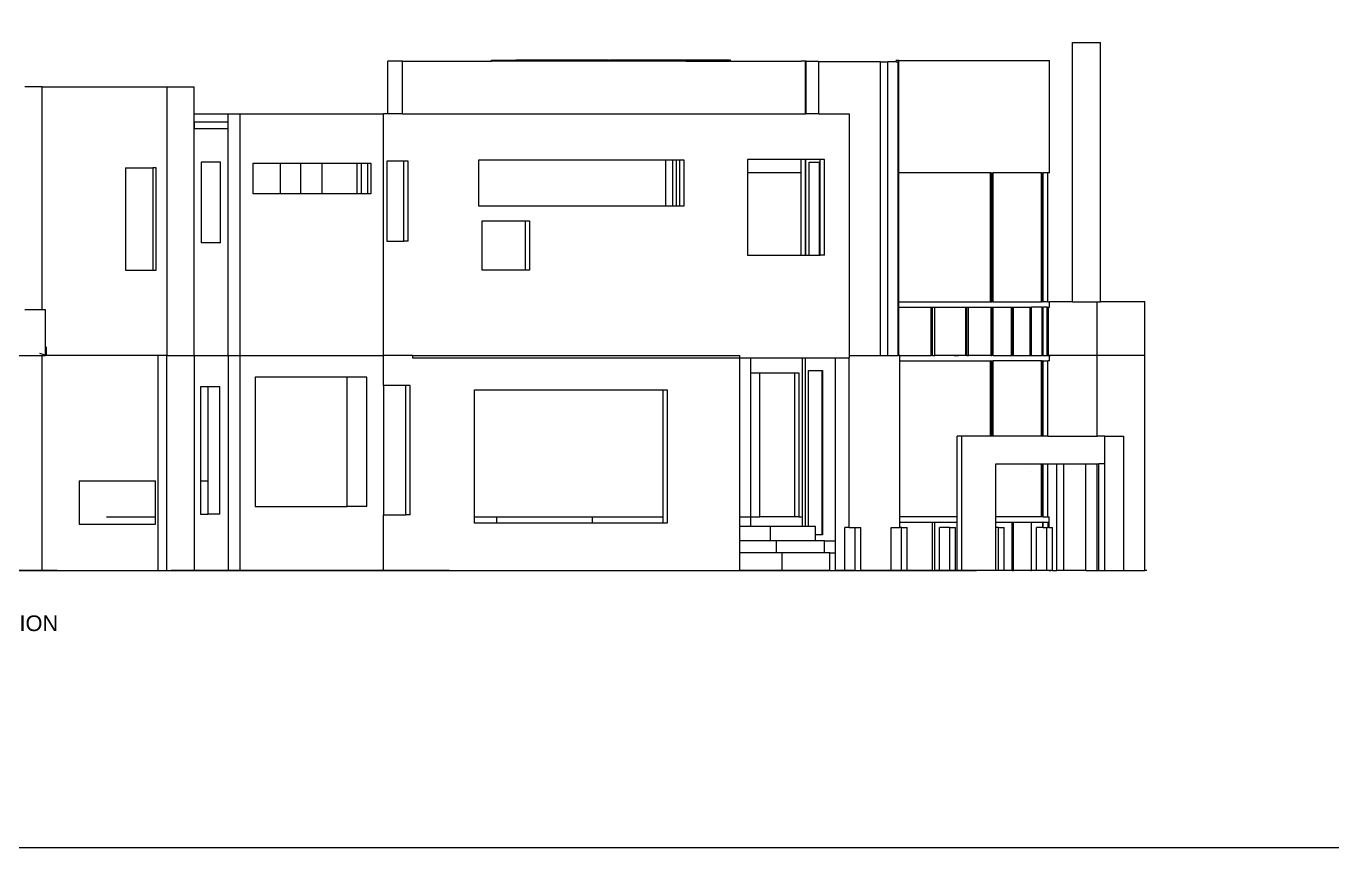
# Model space of a CAD drawing. Header units: millimetres. Extents: x 5814.9 to 5906.1, y 2492.5 to 2551.4.
# Drawn here: x 5833.71 to 5858.03, y 2492.51 to 2507.81 of the extents above; entities that cross this region are included whole.
import ezdxf

# ---------------------------------------------------------------- set-up
doc = ezdxf.new("R2010")
doc.units = ezdxf.units.MM
doc.layers.add('0inne_gulv', color=41, linetype='Continuous', lineweight=13)
doc.layers.add('G-ANNO-TEXT', color=231, linetype='Continuous', lineweight=9)
doc.styles.add('Arial_1', font='arial.ttf', dxfattribs={"height": 50})

msp = doc.modelspace()

# ---------------------------------------------------------------- linework, layer by layer
at = {"layer": '0inne_gulv'}
for p, q in [((5853.197, 2502.674), (5853.197, 2507.504)), ((5853.197, 2507.504), (5853.717, 2507.504)), ((5853.717, 2502.674), (5853.717, 2507.504)), ((5840.719, 2507.152), (5840.442, 2507.152)), ((5840.442, 2506.174), (5840.442, 2507.152)), ((5840.719, 2506.174), (5840.719, 2507.152)), ((5840.719, 2507.152), (5842.375, 2507.152)), ((5842.375, 2507.152), (5842.375, 2507.174)), ((5842.375, 2507.174), (5842.828, 2507.174)), ((5842.828, 2507.152), (5842.375, 2507.152)), ((5842.828, 2507.152), (5842.828, 2507.174)), ((5843.082, 2507.174), (5842.828, 2507.174)), ((5843.082, 2507.152), (5842.828, 2507.152)), ((5843.082, 2507.152), (5843.082, 2507.174)), ((5843.096, 2507.174), (5843.082, 2507.174)), ((5843.096, 2507.152), (5843.082, 2507.152)), ((5843.096, 2507.152), (5843.096, 2507.174)), ((5844.375, 2507.174), (5843.096, 2507.174)), ((5844.375, 2507.152), (5843.096, 2507.152)), ((5844.375, 2507.152), (5844.375, 2507.174)), ((5844.387, 2507.174), (5844.375, 2507.174)), ((5844.387, 2507.152), (5844.375, 2507.152)), ((5844.387, 2507.152), (5844.387, 2507.174)), ((5844.554, 2507.174), (5844.387, 2507.174)), ((5844.554, 2507.152), (5844.387, 2507.152)), ((5844.554, 2507.174), (5844.57, 2507.174)), ((5844.554, 2507.152), (5844.554, 2507.174)), ((5844.57, 2507.152), (5844.554, 2507.152)), ((5844.639, 2507.174), (5844.57, 2507.174)), ((5844.639, 2507.152), (5844.57, 2507.152)), ((5844.639, 2507.152), (5844.639, 2507.174)), ((5845.191, 2507.174), (5844.639, 2507.174)), ((5845.191, 2507.152), (5844.639, 2507.152)), ((5845.191, 2507.152), (5845.191, 2507.174)), ((5845.996, 2507.174), (5845.191, 2507.174)), ((5845.996, 2507.152), (5845.191, 2507.152)), ((5845.996, 2507.152), (5845.996, 2507.174)), ((5846.312, 2507.174), (5845.996, 2507.174)), ((5845.996, 2507.152), (5846.312, 2507.152)), ((5846.312, 2507.152), (5846.312, 2507.174)), ((5846.81, 2507.174), (5846.312, 2507.174)), ((5846.312, 2507.152), (5846.81, 2507.152)), ((5846.81, 2507.152), (5846.81, 2507.174)), ((5846.81, 2507.174), (5846.817, 2507.174)), ((5846.817, 2507.152), (5846.81, 2507.152)), ((5846.817, 2507.152), (5846.817, 2507.174)), ((5846.817, 2507.174), (5846.821, 2507.174)), ((5846.821, 2507.152), (5846.817, 2507.152)), ((5846.821, 2507.152), (5846.821, 2507.174)), ((5846.824, 2507.174), (5846.821, 2507.174)), ((5846.824, 2507.152), (5846.821, 2507.152)), ((5846.824, 2507.152), (5846.824, 2507.174)), ((5846.824, 2507.152), (5848.141, 2507.152)), ((5848.141, 2507.152), (5848.141, 2507.154)), ((5848.221, 2507.154), (5848.141, 2507.154)), ((5848.221, 2507.152), (5848.141, 2507.152)), ((5848.221, 2507.152), (5848.221, 2507.154)), ((5848.235, 2507.154), (5848.221, 2507.154)), ((5848.221, 2507.152), (5848.221, 2507.152)), ((5848.221, 2506.174), (5848.221, 2507.152)), ((5848.235, 2506.174), (5848.235, 2507.154)), ((5848.235, 2507.154), (5848.465, 2507.154)), ((5848.465, 2507.144), (5848.465, 2507.154)), ((5848.465, 2507.144), (5848.465, 2506.174)), ((5849.622, 2507.144), (5848.465, 2507.144)), ((5849.622, 2501.674), (5849.622, 2507.144)), ((5849.622, 2507.144), (5849.756, 2507.144)), ((5849.756, 2501.674), (5849.756, 2507.144)), ((5849.912, 2507.144), (5849.756, 2507.144)), ((5849.912, 2507.144), (5849.912, 2507.164)), ((5849.96, 2507.164), (5849.912, 2507.164)), ((5849.912, 2507.144), (5849.949, 2507.144)), ((5849.949, 2505.174), (5849.949, 2507.144)), ((5849.96, 2505.174), (5849.96, 2507.164)), ((5849.96, 2507.164), (5852.766, 2507.164)), ((5852.766, 2505.074), (5852.766, 2507.164)), ((5834.007, 2506.674), (5833.687, 2506.674)), ((5834.007, 2502.524), (5834.007, 2506.674)), ((5834.007, 2506.674), (5836.331, 2506.674)), ((5836.331, 2506.674), (5836.331, 2501.674)), ((5836.331, 2506.674), (5836.839, 2506.674)), ((5836.839, 2506.174), (5836.839, 2506.674)), ((5836.839, 2501.674), (5836.839, 2506.174)), ((5836.839, 2506.174), (5837.474, 2506.174)), ((5836.843, 2505.895), (5836.843, 2506.022)), ((5837.474, 2506.022), (5836.843, 2506.022)), ((5837.474, 2506.022), (5837.474, 2506.174)), ((5837.474, 2506.174), (5837.694, 2506.174)), ((5837.474, 2505.895), (5837.474, 2506.022)), ((5837.694, 2501.674), (5837.694, 2506.174)), ((5837.694, 2506.174), (5840.363, 2506.174)), ((5840.363, 2501.674), (5840.363, 2506.174)), ((5840.442, 2506.174), (5840.363, 2506.174)), ((5840.719, 2506.174), (5840.442, 2506.174)), ((5840.719, 2506.174), (5848.221, 2506.174)), ((5848.235, 2506.174), (5848.221, 2506.174)), ((5848.465, 2506.174), (5848.235, 2506.174)), ((5848.465, 2506.174), (5849.036, 2506.174)), ((5849.036, 2506.174), (5849.036, 2501.674)), ((5837.474, 2505.895), (5836.843, 2505.895)), ((5837.474, 2501.674), (5837.474, 2505.895)), ((5840.424, 2505.295), (5840.424, 2503.805)), ((5840.744, 2505.295), (5840.424, 2505.295)), ((5840.744, 2503.805), (5840.744, 2505.295)), ((5840.824, 2505.295), (5840.744, 2505.295)), ((5840.824, 2503.805), (5840.824, 2505.295)), ((5842.142, 2504.457), (5842.142, 2505.317)), ((5842.142, 2505.317), (5845.621, 2505.317)), ((5845.621, 2504.457), (5845.621, 2505.317)), ((5845.621, 2505.317), (5845.751, 2505.317)), ((5845.751, 2504.457), (5845.751, 2505.317)), ((5845.751, 2505.317), (5845.818, 2505.317)), ((5845.818, 2504.457), (5845.818, 2505.317)), ((5845.818, 2505.317), (5845.877, 2505.317)), ((5845.877, 2505.317), (5845.877, 2504.457)), ((5845.877, 2505.317), (5845.957, 2505.317)), ((5845.957, 2505.317), (5845.957, 2504.457)), ((5847.145, 2505.323), (5847.145, 2505.074)), ((5848.141, 2505.323), (5847.145, 2505.323)), ((5848.141, 2505.074), (5848.141, 2505.323)), ((5848.221, 2505.323), (5848.141, 2505.323)), ((5848.221, 2503.543), (5848.221, 2505.323)), ((5848.221, 2505.323), (5848.221, 2503.543)), ((5848.495, 2505.323), (5848.221, 2505.323)), ((5848.221, 2505.323), (5848.221, 2505.323)), ((5848.495, 2503.543), (5848.495, 2505.323)), ((5848.576, 2505.323), (5848.495, 2505.323)), ((5848.576, 2503.543), (5848.576, 2505.323)), ((5835.559, 2505.172), (5836.067, 2505.172)), ((5835.559, 2505.172), (5835.559, 2503.262)), ((5836.067, 2505.172), (5836.067, 2503.262)), ((5836.133, 2505.172), (5836.067, 2505.172)), ((5836.133, 2503.262), (5836.133, 2505.172)), ((5836.967, 2505.275), (5836.967, 2503.775)), ((5837.329, 2505.275), (5836.967, 2505.275)), ((5837.329, 2503.775), (5837.329, 2505.275)), ((5837.936, 2504.685), (5837.936, 2505.255)), ((5837.936, 2505.255), (5838.445, 2505.255)), ((5838.445, 2504.685), (5838.445, 2505.255)), ((5838.445, 2505.255), (5838.827, 2505.255)), ((5838.827, 2504.685), (5838.827, 2505.255)), ((5838.827, 2505.255), (5838.902, 2505.255)), ((5838.902, 2505.255), (5839.222, 2505.255)), ((5839.222, 2504.685), (5839.222, 2505.255)), ((5839.222, 2505.255), (5839.872, 2505.255)), ((5839.872, 2504.685), (5839.872, 2505.255)), ((5839.872, 2505.255), (5839.952, 2505.255)), ((5839.952, 2504.685), (5839.952, 2505.255)), ((5839.952, 2505.255), (5840.069, 2505.255)), ((5840.069, 2505.255), (5840.069, 2504.685)), ((5840.069, 2505.255), (5840.129, 2505.255)), ((5840.129, 2505.255), (5840.129, 2504.685)), ((5847.145, 2505.074), (5847.145, 2503.543)), ((5848.141, 2505.074), (5847.145, 2505.074)), ((5848.141, 2503.543), (5848.141, 2505.074)), ((5848.293, 2505.273), (5848.48, 2505.273)), ((5848.293, 2503.543), (5848.293, 2505.273)), ((5848.48, 2505.273), (5848.48, 2503.543)), ((5849.949, 2505.174), (5849.96, 2505.174)), ((5849.949, 2501.674), (5849.949, 2505.174)), ((5849.96, 2505.074), (5849.96, 2505.174)), ((5849.96, 2502.674), (5849.96, 2505.074)), ((5851.671, 2505.074), (5849.96, 2505.074)), ((5851.671, 2502.674), (5851.671, 2505.074)), ((5851.671, 2505.074), (5851.695, 2505.074)), ((5851.695, 2502.674), (5851.695, 2505.074)), ((5851.695, 2505.074), (5851.709, 2505.074)), ((5851.709, 2502.674), (5851.709, 2505.074)), ((5851.709, 2505.074), (5851.72, 2505.074)), ((5851.72, 2502.674), (5851.72, 2505.074)), ((5852.62, 2505.074), (5851.72, 2505.074)), ((5852.62, 2502.674), (5852.62, 2505.074)), ((5852.62, 2505.074), (5852.646, 2505.074)), ((5852.646, 2502.674), (5852.646, 2505.074)), ((5852.646, 2505.074), (5852.651, 2505.074)), ((5852.651, 2502.674), (5852.651, 2505.074)), ((5852.735, 2505.074), (5852.651, 2505.074)), ((5852.735, 2502.674), (5852.735, 2505.074)), ((5852.766, 2505.074), (5852.735, 2505.074)), ((5838.445, 2504.685), (5837.936, 2504.685)), ((5838.827, 2504.685), (5838.445, 2504.685)), ((5838.902, 2504.685), (5838.827, 2504.685)), ((5839.222, 2504.685), (5838.902, 2504.685)), ((5839.872, 2504.685), (5839.222, 2504.685)), ((5839.952, 2504.685), (5839.872, 2504.685)), ((5840.069, 2504.685), (5839.952, 2504.685)), ((5840.129, 2504.685), (5840.069, 2504.685)), ((5845.621, 2504.457), (5842.142, 2504.457)), ((5845.751, 2504.457), (5845.621, 2504.457)), ((5845.818, 2504.457), (5845.751, 2504.457)), ((5845.877, 2504.457), (5845.818, 2504.457)), ((5845.957, 2504.457), (5845.877, 2504.457)), ((5842.204, 2504.182), (5843.001, 2504.182)), ((5842.204, 2503.262), (5842.204, 2504.182)), ((5843.001, 2504.182), (5843.001, 2503.262)), ((5843.001, 2504.182), (5843.081, 2504.182)), ((5843.081, 2504.182), (5843.081, 2503.262)), ((5837.329, 2503.775), (5836.967, 2503.775)), ((5840.424, 2503.805), (5840.744, 2503.805)), ((5840.824, 2503.805), (5840.744, 2503.805)), ((5847.145, 2503.543), (5848.141, 2503.543)), ((5848.141, 2503.543), (5848.221, 2503.543)), ((5848.221, 2503.543), (5848.221, 2503.543)), ((5848.221, 2503.543), (5848.293, 2503.543)), ((5848.293, 2503.543), (5848.48, 2503.543)), ((5848.48, 2503.543), (5848.495, 2503.543)), ((5848.576, 2503.543), (5848.495, 2503.543)), ((5835.559, 2503.262), (5836.067, 2503.262)), ((5836.067, 2503.262), (5836.133, 2503.262)), ((5843.001, 2503.262), (5842.204, 2503.262)), ((5843.081, 2503.262), (5843.001, 2503.262)), ((5849.96, 2502.574), (5849.96, 2502.674)), ((5849.96, 2502.674), (5851.671, 2502.674)), ((5851.671, 2502.674), (5851.695, 2502.674)), ((5851.709, 2502.674), (5851.695, 2502.674)), ((5851.709, 2502.674), (5851.72, 2502.674)), ((5851.72, 2502.674), (5852.62, 2502.674)), ((5852.646, 2502.674), (5852.62, 2502.674)), ((5852.646, 2502.674), (5852.651, 2502.674)), ((5852.735, 2502.674), (5852.651, 2502.674)), ((5852.735, 2502.674), (5852.77, 2502.674)), ((5852.77, 2502.574), (5852.77, 2502.674)), ((5853.197, 2502.674), (5852.77, 2502.674)), ((5853.197, 2502.674), (5853.654, 2502.674)), ((5853.654, 2501.674), (5853.654, 2502.674)), ((5853.654, 2502.674), (5853.717, 2502.674)), ((5854.543, 2502.674), (5853.717, 2502.674)), ((5854.543, 2501.674), (5854.543, 2502.674)), ((5834.007, 2502.524), (5833.687, 2502.524)), ((5834.067, 2502.524), (5834.007, 2502.524)), ((5834.067, 2501.674), (5834.067, 2502.524)), ((5849.96, 2501.674), (5849.96, 2502.574)), ((5849.96, 2502.574), (5850.564, 2502.574)), ((5850.564, 2501.674), (5850.564, 2502.574)), ((5850.564, 2502.574), (5850.586, 2502.574)), ((5850.586, 2502.574), (5850.633, 2502.574)), ((5850.586, 2501.674), (5850.586, 2502.574)), ((5850.633, 2501.674), (5850.633, 2502.574)), ((5850.633, 2502.574), (5851.21, 2502.574)), ((5851.21, 2501.674), (5851.21, 2502.574)), ((5851.21, 2502.574), (5851.229, 2502.574)), ((5851.229, 2502.574), (5851.261, 2502.574)), ((5851.229, 2501.674), (5851.229, 2502.574)), ((5851.261, 2501.674), (5851.261, 2502.574)), ((5851.261, 2502.574), (5851.678, 2502.574)), ((5851.678, 2501.674), (5851.678, 2502.574)), ((5851.678, 2502.574), (5851.695, 2502.574)), ((5851.695, 2501.674), (5851.695, 2502.574)), ((5851.695, 2502.574), (5851.72, 2502.574)), ((5851.72, 2501.674), (5851.72, 2502.574)), ((5851.72, 2502.574), (5852.06, 2502.574)), ((5852.06, 2502.574), (5852.074, 2502.574)), ((5852.06, 2501.674), (5852.06, 2502.574)), ((5852.074, 2502.574), (5852.094, 2502.574)), ((5852.074, 2501.674), (5852.074, 2502.574)), ((5852.094, 2501.674), (5852.094, 2502.574)), ((5852.094, 2502.574), (5852.406, 2502.574)), ((5852.406, 2502.574), (5852.421, 2502.574)), ((5852.406, 2501.674), (5852.406, 2502.574)), ((5852.421, 2502.574), (5852.434, 2502.574)), ((5852.421, 2501.674), (5852.421, 2502.574)), ((5852.434, 2501.674), (5852.434, 2502.574)), ((5852.629, 2502.574), (5852.434, 2502.574)), ((5852.629, 2501.674), (5852.629, 2502.574)), ((5852.629, 2502.574), (5852.646, 2502.574)), ((5852.646, 2501.674), (5852.646, 2502.574)), ((5852.646, 2502.574), (5852.651, 2502.574)), ((5852.651, 2501.674), (5852.651, 2502.574)), ((5852.723, 2502.574), (5852.651, 2502.574)), ((5852.723, 2501.674), (5852.723, 2502.574)), ((5852.723, 2502.574), (5852.744, 2502.574)), ((5852.744, 2502.574), (5852.746, 2502.574)), ((5852.744, 2501.674), (5852.744, 2502.574)), ((5852.746, 2501.674), (5852.746, 2502.574)), ((5852.746, 2502.574), (5852.77, 2502.574)), ((5831.283, 2501.674), (5834.007, 2501.674)), ((5834.087, 2501.674), (5833.963, 2501.712)), ((5834.007, 2497.674), (5834.007, 2501.674)), ((5834.007, 2501.674), (5834.067, 2501.674)), ((5834.087, 2501.674), (5834.067, 2501.674)), ((5834.087, 2501.674), (5834.086, 2501.836)), ((5836.17, 2501.674), (5834.087, 2501.674)), ((5836.331, 2501.674), (5836.17, 2501.674)), ((5836.17, 2497.674), (5836.17, 2501.674)), ((5836.331, 2501.674), (5836.839, 2501.674)), ((5836.331, 2497.674), (5836.331, 2501.674)), ((5836.839, 2501.674), (5837.474, 2501.674)), ((5836.839, 2501.674), (5836.839, 2497.674)), ((5837.474, 2501.674), (5837.474, 2497.674)), ((5837.474, 2501.674), (5837.694, 2501.674)), ((5837.694, 2497.674), (5837.694, 2501.674)), ((5837.694, 2501.674), (5840.363, 2501.674)), ((5840.905, 2501.674), (5840.363, 2501.674)), ((5840.363, 2501.118), (5840.363, 2501.674)), ((5840.905, 2501.674), (5847.003, 2501.674)), ((5840.905, 2501.674), (5840.905, 2501.634)), ((5840.905, 2501.634), (5847.003, 2501.634)), ((5847.003, 2501.634), (5847.003, 2501.674)), ((5847.003, 2501.634), (5847.205, 2501.634)), ((5847.003, 2498.674), (5847.003, 2501.634)), ((5847.205, 2501.354), (5847.205, 2501.634)), ((5847.205, 2501.634), (5848.17, 2501.634)), ((5848.17, 2498.674), (5848.17, 2501.634)), ((5848.17, 2501.634), (5848.221, 2501.634)), ((5848.221, 2498.494), (5848.221, 2501.634)), ((5848.221, 2501.634), (5848.78, 2501.634)), ((5848.78, 2498.224), (5848.78, 2501.634)), ((5848.78, 2501.634), (5849.034, 2501.634)), ((5849.034, 2498.474), (5849.034, 2501.634)), ((5849.034, 2501.634), (5849.036, 2501.634)), ((5849.036, 2501.674), (5849.622, 2501.674)), ((5849.036, 2501.674), (5849.036, 2501.634)), ((5849.622, 2501.674), (5849.747, 2501.674)), ((5849.747, 2501.674), (5849.756, 2501.674)), ((5849.756, 2501.674), (5849.949, 2501.674)), ((5849.96, 2501.674), (5849.949, 2501.674)), ((5849.983, 2501.674), (5849.96, 2501.674)), ((5849.983, 2501.574), (5849.983, 2501.674)), ((5849.983, 2501.674), (5850.564, 2501.674)), ((5849.983, 2501.674), (5850.208, 2501.674)), ((5850.434, 2501.674), (5850.454, 2501.674)), ((5850.586, 2501.674), (5850.564, 2501.674)), ((5850.586, 2501.674), (5850.633, 2501.674)), ((5851.21, 2501.674), (5850.633, 2501.674)), ((5850.992, 2501.674), (5851.041, 2501.674)), ((5851.041, 2501.674), (5851.074, 2501.674)), ((5851.229, 2501.674), (5851.21, 2501.674)), ((5851.229, 2501.674), (5851.261, 2501.674)), ((5851.678, 2501.674), (5851.261, 2501.674)), ((5851.678, 2501.674), (5851.695, 2501.674)), ((5851.72, 2501.674), (5851.695, 2501.674)), ((5851.72, 2501.674), (5852.06, 2501.674)), ((5852.06, 2501.674), (5852.074, 2501.674)), ((5852.074, 2501.674), (5852.094, 2501.674)), ((5852.094, 2501.674), (5852.406, 2501.674)), ((5852.406, 2501.674), (5852.421, 2501.674)), ((5852.421, 2501.674), (5852.434, 2501.674)), ((5852.434, 2501.674), (5852.629, 2501.674)), ((5852.646, 2501.674), (5852.629, 2501.674)), ((5852.646, 2501.674), (5852.651, 2501.674)), ((5852.651, 2501.674), (5852.723, 2501.674)), ((5852.723, 2501.674), (5852.744, 2501.674)), ((5852.744, 2501.674), (5852.746, 2501.674)), ((5852.766, 2501.674), (5852.746, 2501.674)), ((5852.784, 2501.674), (5852.746, 2501.674)), ((5852.75, 2501.674), (5852.761, 2501.674)), ((5852.766, 2501.574), (5852.766, 2501.674)), ((5853.654, 2501.674), (5852.766, 2501.674)), ((5852.766, 2501.674), (5852.784, 2501.674)), ((5854.543, 2501.674), (5853.654, 2501.674)), ((5853.654, 2500.174), (5853.654, 2501.674)), ((5854.543, 2497.674), (5854.543, 2501.674)), ((5848.278, 2498.494), (5848.278, 2501.397)), ((5848.278, 2501.397), (5848.532, 2501.397)), ((5848.532, 2501.397), (5848.54, 2501.397)), ((5848.532, 2498.337), (5848.532, 2501.397)), ((5848.54, 2501.397), (5848.54, 2498.337)), ((5849.983, 2498.674), (5849.983, 2501.574)), ((5849.983, 2501.574), (5851.67, 2501.574)), ((5851.67, 2500.174), (5851.67, 2501.574)), ((5851.67, 2501.574), (5851.695, 2501.574)), ((5851.695, 2500.174), (5851.695, 2501.574)), ((5851.695, 2501.574), (5851.72, 2501.574)), ((5851.72, 2500.174), (5851.72, 2501.574)), ((5852.619, 2501.574), (5851.72, 2501.574)), ((5852.619, 2500.174), (5852.619, 2501.574)), ((5852.619, 2501.574), (5852.646, 2501.574)), ((5852.646, 2500.174), (5852.646, 2501.574)), ((5852.651, 2501.574), (5852.646, 2501.574)), ((5852.651, 2500.174), (5852.651, 2501.574)), ((5852.651, 2501.574), (5852.734, 2501.574)), ((5852.734, 2500.174), (5852.734, 2501.574)), ((5852.766, 2501.574), (5852.734, 2501.574)), ((5837.972, 2501.272), (5837.972, 2498.862)), ((5839.69, 2501.272), (5837.972, 2501.272)), ((5839.69, 2498.862), (5839.69, 2501.272)), ((5840.051, 2501.272), (5839.69, 2501.272)), ((5840.051, 2498.862), (5840.051, 2501.272)), ((5847.205, 2498.674), (5847.205, 2501.354)), ((5847.205, 2501.354), (5847.372, 2501.354)), ((5847.372, 2498.674), (5847.372, 2501.354)), ((5847.372, 2501.354), (5848.021, 2501.354)), ((5848.021, 2501.354), (5848.021, 2498.674)), ((5848.021, 2501.354), (5848.101, 2501.354)), ((5848.101, 2501.354), (5848.101, 2498.674)), ((5837.101, 2501.092), (5836.954, 2501.092)), ((5836.954, 2501.092), (5836.954, 2499.343)), ((5837.101, 2499.343), (5837.101, 2501.092)), ((5837.316, 2501.092), (5837.101, 2501.092)), ((5837.316, 2498.722), (5837.316, 2501.092)), ((5840.363, 2501.118), (5840.363, 2498.708)), ((5840.778, 2501.118), (5840.363, 2501.118)), ((5840.778, 2498.708), (5840.778, 2501.118)), ((5840.859, 2501.118), (5840.778, 2501.118)), ((5840.859, 2498.708), (5840.859, 2501.118)), ((5842.061, 2501.034), (5845.567, 2501.034)), ((5842.061, 2498.674), (5842.061, 2501.034)), ((5845.567, 2501.034), (5845.567, 2498.674)), ((5845.567, 2501.034), (5845.647, 2501.034)), ((5845.647, 2501.034), (5845.647, 2498.554)), ((5851.137, 2500.174), (5851.047, 2500.174)), ((5851.047, 2498.674), (5851.047, 2500.174)), ((5851.137, 2497.674), (5851.137, 2500.174)), ((5851.67, 2500.174), (5851.137, 2500.174)), ((5851.695, 2500.174), (5851.67, 2500.174)), ((5851.72, 2500.174), (5851.695, 2500.174)), ((5852.619, 2500.174), (5851.72, 2500.174)), ((5852.646, 2500.174), (5852.619, 2500.174)), ((5852.651, 2500.174), (5852.646, 2500.174)), ((5852.734, 2500.174), (5852.651, 2500.174)), ((5852.734, 2500.174), (5853.654, 2500.174)), ((5853.799, 2500.174), (5853.654, 2500.174)), ((5853.799, 2499.659), (5853.799, 2500.174)), ((5853.799, 2500.174), (5854.152, 2500.174)), ((5854.152, 2497.674), (5854.152, 2500.174)), ((5851.766, 2498.674), (5851.766, 2499.659)), ((5851.766, 2499.659), (5852.619, 2499.659)), ((5852.406, 2499.51), (5852.405, 2499.509)), ((5852.407, 2499.511), (5852.406, 2499.51)), ((5852.619, 2498.674), (5852.619, 2499.659)), ((5852.619, 2499.659), (5852.646, 2499.659)), ((5852.646, 2498.674), (5852.646, 2499.659)), ((5852.646, 2499.659), (5852.651, 2499.659)), ((5852.651, 2498.674), (5852.651, 2499.659)), ((5852.651, 2499.659), (5852.734, 2499.659)), ((5852.734, 2498.674), (5852.734, 2499.659)), ((5852.734, 2499.659), (5852.905, 2499.659)), ((5852.905, 2497.674), (5852.905, 2499.659)), ((5852.905, 2499.659), (5853.035, 2499.659)), ((5853.035, 2497.674), (5853.035, 2499.659)), ((5853.035, 2499.659), (5853.688, 2499.659)), ((5853.445, 2499.655), (5853.387, 2499.655)), ((5853.445, 2497.674), (5853.445, 2499.655)), ((5853.654, 2499.655), (5853.445, 2499.655)), ((5853.654, 2497.674), (5853.654, 2499.655)), ((5853.688, 2499.655), (5853.654, 2499.655)), ((5853.688, 2499.655), (5853.688, 2499.659)), ((5853.799, 2499.659), (5853.688, 2499.659)), ((5853.688, 2497.674), (5853.688, 2499.655)), ((5853.799, 2497.674), (5853.799, 2499.659)), ((5834.696, 2499.343), (5834.696, 2498.533)), ((5834.696, 2499.343), (5836.115, 2499.343)), ((5836.115, 2498.674), (5836.115, 2499.343)), ((5836.954, 2499.343), (5837.101, 2499.343)), ((5836.954, 2499.343), (5836.954, 2498.722)), ((5837.101, 2498.722), (5837.101, 2499.343)), ((5836.954, 2498.722), (5837.101, 2498.722)), ((5837.316, 2498.722), (5837.101, 2498.722)), ((5837.972, 2498.862), (5839.69, 2498.862)), ((5840.051, 2498.862), (5839.69, 2498.862)), ((5834.696, 2498.533), (5835.204, 2498.533)), ((5835.204, 2498.674), (5836.115, 2498.674)), ((5835.204, 2498.533), (5836.115, 2498.533)), ((5836.115, 2498.533), (5836.115, 2498.674)), ((5840.363, 2497.674), (5840.363, 2498.708)), ((5840.363, 2498.708), (5840.778, 2498.708)), ((5840.859, 2498.708), (5840.778, 2498.708)), ((5842.061, 2498.674), (5842.476, 2498.674)), ((5842.061, 2498.554), (5842.061, 2498.674)), ((5842.476, 2498.554), (5842.061, 2498.554)), ((5842.476, 2498.674), (5844.255, 2498.674)), ((5842.476, 2498.554), (5842.476, 2498.674)), ((5844.255, 2498.554), (5842.476, 2498.554)), ((5844.255, 2498.674), (5845.567, 2498.674)), ((5844.255, 2498.554), (5844.255, 2498.674)), ((5845.567, 2498.554), (5844.255, 2498.554)), ((5845.567, 2498.674), (5845.567, 2498.554)), ((5845.647, 2498.554), (5845.567, 2498.554)), ((5847.003, 2498.674), (5847.205, 2498.674)), ((5847.003, 2498.494), (5847.003, 2498.674)), ((5847.205, 2498.494), (5847.003, 2498.494)), ((5847.003, 2498.224), (5847.003, 2498.494)), ((5847.205, 2498.494), (5847.205, 2498.674)), ((5847.205, 2498.674), (5847.372, 2498.674)), ((5847.57, 2498.494), (5847.205, 2498.494)), ((5848.021, 2498.674), (5847.372, 2498.674)), ((5847.57, 2498.224), (5847.57, 2498.494)), ((5848.17, 2498.494), (5847.57, 2498.494)), ((5848.101, 2498.674), (5848.021, 2498.674)), ((5848.101, 2498.674), (5848.17, 2498.674)), ((5848.17, 2498.494), (5848.17, 2498.674)), ((5848.221, 2498.494), (5848.17, 2498.494)), ((5848.278, 2498.494), (5848.221, 2498.494)), ((5848.409, 2498.494), (5848.278, 2498.494)), ((5848.409, 2498.337), (5848.409, 2498.494)), ((5848.954, 2497.674), (5848.954, 2498.474)), ((5849.034, 2498.474), (5848.954, 2498.474)), ((5849.034, 2498.474), (5849.147, 2498.474)), ((5849.147, 2497.674), (5849.147, 2498.474)), ((5849.147, 2498.474), (5849.251, 2498.474)), ((5849.251, 2497.674), (5849.251, 2498.474)), ((5849.816, 2497.674), (5849.816, 2498.474)), ((5849.816, 2498.474), (5849.983, 2498.474)), ((5849.983, 2498.574), (5849.983, 2498.674)), ((5851.047, 2498.674), (5849.983, 2498.674)), ((5849.983, 2498.474), (5849.983, 2498.574)), ((5849.983, 2498.574), (5850.435, 2498.574)), ((5850.011, 2498.474), (5849.983, 2498.474)), ((5850.011, 2497.674), (5850.011, 2498.474)), ((5850.011, 2498.474), (5850.116, 2498.474)), ((5850.116, 2497.674), (5850.116, 2498.474)), ((5850.435, 2498.574), (5850.586, 2498.574)), ((5850.586, 2498.574), (5850.633, 2498.574)), ((5850.586, 2497.674), (5850.586, 2498.574)), ((5850.633, 2498.674), (5850.609, 2498.674)), ((5850.633, 2497.674), (5850.633, 2498.574)), ((5850.633, 2498.574), (5851.047, 2498.574)), ((5850.719, 2497.674), (5850.719, 2498.474)), ((5850.913, 2498.474), (5850.719, 2498.474)), ((5850.913, 2497.674), (5850.913, 2498.474)), ((5850.913, 2498.474), (5851.018, 2498.474)), ((5851.018, 2497.674), (5851.018, 2498.474)), ((5851.047, 2498.574), (5851.047, 2498.674)), ((5851.047, 2497.674), (5851.047, 2498.574)), ((5851.766, 2498.574), (5851.766, 2498.674)), ((5852.619, 2498.674), (5851.766, 2498.674)), ((5851.766, 2498.474), (5851.766, 2498.574)), ((5851.766, 2498.574), (5852.074, 2498.574)), ((5851.766, 2497.674), (5851.766, 2498.474)), ((5851.816, 2498.474), (5851.766, 2498.474)), ((5851.816, 2497.674), (5851.816, 2498.474)), ((5851.816, 2498.474), (5851.92, 2498.474)), ((5851.92, 2497.674), (5851.92, 2498.474)), ((5852.074, 2497.674), (5852.074, 2498.574)), ((5852.074, 2498.574), (5852.094, 2498.574)), ((5852.094, 2497.674), (5852.094, 2498.574)), ((5852.094, 2498.574), (5852.434, 2498.574)), ((5852.434, 2498.164), (5852.434, 2498.574)), ((5852.434, 2498.574), (5852.646, 2498.574)), ((5852.523, 2497.674), (5852.523, 2498.474)), ((5852.646, 2498.474), (5852.523, 2498.474)), ((5852.646, 2498.674), (5852.619, 2498.674)), ((5852.651, 2498.674), (5852.646, 2498.674)), ((5852.646, 2498.474), (5852.646, 2498.574)), ((5852.651, 2498.574), (5852.646, 2498.574)), ((5852.651, 2498.474), (5852.646, 2498.474)), ((5852.651, 2498.674), (5852.734, 2498.674)), ((5852.651, 2498.474), (5852.651, 2498.574)), ((5852.651, 2498.574), (5852.744, 2498.574)), ((5852.651, 2498.474), (5852.718, 2498.474)), ((5852.718, 2497.674), (5852.718, 2498.474)), ((5852.718, 2498.474), (5852.744, 2498.474)), ((5852.734, 2498.674), (5852.764, 2498.674)), ((5852.744, 2498.574), (5852.746, 2498.574)), ((5852.744, 2498.474), (5852.744, 2498.574)), ((5852.746, 2498.474), (5852.744, 2498.474)), ((5852.746, 2498.474), (5852.746, 2498.574)), ((5852.746, 2498.574), (5852.764, 2498.574)), ((5852.764, 2498.474), (5852.746, 2498.474)), ((5852.764, 2498.574), (5852.764, 2498.674)), ((5852.764, 2498.474), (5852.764, 2498.574)), ((5852.764, 2498.574), (5852.764, 2498.574)), ((5852.764, 2498.474), (5852.823, 2498.474)), ((5852.823, 2497.674), (5852.823, 2498.474)), ((5848.532, 2498.337), (5848.409, 2498.337)), ((5848.409, 2498.224), (5848.409, 2498.337)), ((5848.54, 2498.337), (5848.532, 2498.337)), ((5847.57, 2498.224), (5847.003, 2498.224)), ((5847.003, 2498.004), (5847.003, 2498.224)), ((5847.685, 2498.004), (5847.003, 2498.004)), ((5847.003, 2497.674), (5847.003, 2498.004)), ((5847.685, 2498.224), (5847.57, 2498.224)), ((5847.685, 2498.004), (5847.685, 2498.224)), ((5848.409, 2498.224), (5847.685, 2498.224)), ((5847.789, 2498.004), (5847.685, 2498.004)), ((5847.789, 2497.674), (5847.789, 2498.004)), ((5848.574, 2498.004), (5847.789, 2498.004)), ((5848.574, 2498.224), (5848.409, 2498.224)), ((5848.574, 2498.224), (5848.78, 2498.224)), ((5848.574, 2498.004), (5848.574, 2498.224)), ((5848.678, 2498.004), (5848.574, 2498.004)), ((5848.678, 2498.004), (5848.78, 2498.004)), ((5848.678, 2497.674), (5848.678, 2498.004)), ((5848.78, 2498.004), (5848.78, 2498.224)), ((5848.78, 2497.674), (5848.78, 2498.004)), ((5852.434, 2497.674), (5852.434, 2498.164)), ((5824.177, 2497.674), (5834.087, 2497.674)), ((5834.007, 2497.674), (5831.283, 2497.674)), ((5833.758, 2497.674), (5833.752, 2497.674)), ((5833.752, 2497.674), (5833.764, 2497.674)), ((5833.782, 2497.674), (5833.758, 2497.674)), ((5833.764, 2497.674), (5833.793, 2497.674)), ((5833.821, 2497.674), (5833.782, 2497.674)), ((5833.793, 2497.674), (5833.838, 2497.674)), ((5833.875, 2497.674), (5833.821, 2497.674)), ((5833.838, 2497.674), (5833.895, 2497.674)), ((5833.938, 2497.674), (5833.875, 2497.674)), ((5833.895, 2497.674), (5833.96, 2497.674)), ((5834.006, 2497.674), (5833.938, 2497.674)), ((5833.96, 2497.674), (5834.029, 2497.674)), ((5834.076, 2497.674), (5834.006, 2497.674)), ((5834.007, 2497.674), (5836.17, 2497.674)), ((5834.029, 2497.674), (5834.098, 2497.674)), ((5834.141, 2497.674), (5834.076, 2497.674)), ((5834.098, 2497.674), (5834.161, 2497.674)), ((5834.198, 2497.674), (5834.141, 2497.674)), ((5834.161, 2497.674), (5834.214, 2497.674)), ((5834.243, 2497.674), (5834.198, 2497.674)), ((5834.214, 2497.674), (5834.254, 2497.674)), ((5834.272, 2497.674), (5834.243, 2497.674)), ((5834.254, 2497.674), (5834.278, 2497.674)), ((5834.284, 2497.674), (5834.272, 2497.674)), ((5834.278, 2497.674), (5834.284, 2497.674)), ((5836.17, 2497.674), (5836.331, 2497.674)), ((5836.331, 2497.674), (5836.839, 2497.674)), ((5836.331, 2497.674), (5836.411, 2497.674)), ((5836.919, 2497.674), (5836.411, 2497.674)), ((5836.411, 2497.674), (5836.491, 2497.674)), ((5836.999, 2497.674), (5836.491, 2497.674)), ((5836.491, 2497.674), (5836.571, 2497.674)), ((5837.079, 2497.674), (5836.571, 2497.674)), ((5836.571, 2497.674), (5836.651, 2497.674)), ((5837.159, 2497.674), (5836.651, 2497.674)), ((5836.651, 2497.674), (5836.731, 2497.674)), ((5837.239, 2497.674), (5836.731, 2497.674)), ((5836.731, 2497.674), (5836.811, 2497.674)), ((5836.736, 2497.674), (5837.056, 2497.674)), ((5836.792, 2497.674), (5836.933, 2497.674)), ((5837.319, 2497.674), (5836.811, 2497.674)), ((5836.811, 2497.674), (5836.891, 2497.674)), ((5837.474, 2497.674), (5836.839, 2497.674)), ((5836.919, 2497.674), (5836.839, 2497.674)), ((5837.4, 2497.674), (5836.891, 2497.674)), ((5836.891, 2497.674), (5836.972, 2497.674)), ((5836.999, 2497.674), (5836.919, 2497.674)), ((5836.933, 2497.674), (5837.377, 2497.674)), ((5836.933, 2497.674), (5837.073, 2497.674)), ((5837.48, 2497.674), (5836.972, 2497.674)), ((5836.972, 2497.674), (5837.052, 2497.674)), ((5837.079, 2497.674), (5836.999, 2497.674)), ((5837.56, 2497.674), (5837.052, 2497.674)), ((5837.052, 2497.674), (5837.132, 2497.674)), ((5837.073, 2497.674), (5837.213, 2497.674)), ((5837.159, 2497.674), (5837.079, 2497.674)), ((5837.64, 2497.674), (5837.132, 2497.674)), ((5837.132, 2497.674), (5837.212, 2497.674)), ((5837.239, 2497.674), (5837.159, 2497.674)), ((5837.72, 2497.674), (5837.212, 2497.674)), ((5837.212, 2497.674), (5837.292, 2497.674)), ((5837.213, 2497.674), (5837.657, 2497.674)), ((5837.213, 2497.674), (5837.353, 2497.674)), ((5837.319, 2497.674), (5837.239, 2497.674)), ((5837.8, 2497.674), (5837.292, 2497.674)), ((5837.292, 2497.674), (5837.372, 2497.674)), ((5837.294, 2497.674), (5838.146, 2497.674)), ((5837.4, 2497.674), (5837.319, 2497.674)), ((5837.353, 2497.674), (5837.493, 2497.674)), ((5837.88, 2497.674), (5837.372, 2497.674)), ((5837.372, 2497.674), (5837.452, 2497.674)), ((5837.48, 2497.674), (5837.4, 2497.674)), ((5837.96, 2497.674), (5837.452, 2497.674)), ((5837.452, 2497.674), (5837.532, 2497.674)), ((5837.694, 2497.674), (5837.474, 2497.674)), ((5837.56, 2497.674), (5837.48, 2497.674)), ((5837.493, 2497.674), (5837.938, 2497.674)), ((5837.493, 2497.674), (5837.634, 2497.674)), ((5838.041, 2497.674), (5837.532, 2497.674)), ((5837.532, 2497.674), (5837.612, 2497.674)), ((5837.64, 2497.674), (5837.56, 2497.674)), ((5838.121, 2497.674), (5837.612, 2497.674)), ((5837.612, 2497.674), (5837.693, 2497.674)), ((5837.634, 2497.674), (5837.774, 2497.674)), ((5837.72, 2497.674), (5837.64, 2497.674)), ((5837.947, 2497.674), (5837.693, 2497.674)), ((5837.693, 2497.674), (5837.773, 2497.674)), ((5837.694, 2497.674), (5840.363, 2497.674)), ((5837.975, 2497.674), (5837.694, 2497.674)), ((5837.8, 2497.674), (5837.72, 2497.674)), ((5837.773, 2497.674), (5838.027, 2497.674)), ((5837.947, 2497.674), (5837.773, 2497.674)), ((5837.774, 2497.674), (5838.218, 2497.674)), ((5837.774, 2497.674), (5837.914, 2497.674)), ((5837.88, 2497.674), (5837.8, 2497.674)), ((5837.96, 2497.674), (5837.88, 2497.674)), ((5837.914, 2497.674), (5838.054, 2497.674)), ((5838.121, 2497.674), (5837.947, 2497.674)), ((5838.027, 2497.674), (5837.947, 2497.674)), ((5838.041, 2497.674), (5837.96, 2497.674)), ((5838.864, 2497.674), (5837.975, 2497.674)), ((5838.255, 2497.674), (5837.975, 2497.674)), ((5838.027, 2497.674), (5838.281, 2497.674)), ((5838.121, 2497.674), (5838.041, 2497.674)), ((5838.054, 2497.674), (5838.498, 2497.674)), ((5838.054, 2497.674), (5838.194, 2497.674)), ((5838.281, 2497.674), (5838.121, 2497.674)), ((5838.375, 2497.674), (5838.121, 2497.674)), ((5838.194, 2497.674), (5838.335, 2497.674)), ((5839.145, 2497.674), (5838.255, 2497.674)), ((5838.536, 2497.674), (5838.255, 2497.674)), ((5838.281, 2497.674), (5838.535, 2497.674)), ((5838.307, 2497.674), (5838.587, 2497.674)), ((5838.335, 2497.674), (5838.779, 2497.674)), ((5838.335, 2497.674), (5838.615, 2497.674)), ((5838.354, 2497.674), (5838.868, 2497.674)), ((5838.535, 2497.674), (5838.375, 2497.674)), ((5838.629, 2497.674), (5838.375, 2497.674)), ((5838.535, 2497.674), (5838.789, 2497.674)), ((5839.425, 2497.674), (5838.536, 2497.674)), ((5838.587, 2497.674), (5838.868, 2497.674)), ((5838.615, 2497.674), (5839.059, 2497.674)), ((5838.615, 2497.674), (5838.895, 2497.674)), ((5838.622, 2497.674), (5838.89, 2497.674)), ((5838.789, 2497.674), (5838.629, 2497.674)), ((5838.883, 2497.674), (5838.629, 2497.674)), ((5838.789, 2497.674), (5839.043, 2497.674)), ((5838.864, 2497.674), (5839.145, 2497.674)), ((5838.868, 2497.674), (5838.948, 2497.674)), ((5838.868, 2497.674), (5839.757, 2497.674)), ((5839.043, 2497.674), (5838.883, 2497.674)), ((5839.137, 2497.674), (5838.883, 2497.674)), ((5838.895, 2497.674), (5839.34, 2497.674)), ((5838.895, 2497.674), (5839.176, 2497.674)), ((5838.916, 2497.674), (5839.196, 2497.674)), ((5838.948, 2497.674), (5839.837, 2497.674)), ((5839.028, 2497.674), (5839.917, 2497.674)), ((5839.043, 2497.674), (5839.297, 2497.674)), ((5839.297, 2497.674), (5839.137, 2497.674)), ((5839.391, 2497.674), (5839.137, 2497.674)), ((5839.145, 2497.674), (5839.425, 2497.674)), ((5840.034, 2497.674), (5839.145, 2497.674)), ((5839.176, 2497.674), (5839.62, 2497.674)), ((5839.176, 2497.674), (5839.456, 2497.674)), ((5839.297, 2497.674), (5839.552, 2497.674)), ((5839.552, 2497.674), (5839.391, 2497.674)), ((5839.645, 2497.674), (5839.391, 2497.674)), ((5840.314, 2497.674), (5839.425, 2497.674)), ((5839.456, 2497.674), (5839.901, 2497.674)), ((5839.456, 2497.674), (5839.737, 2497.674)), ((5839.477, 2497.674), (5839.732, 2497.674)), ((5839.552, 2497.674), (5839.806, 2497.674)), ((5839.806, 2497.674), (5839.645, 2497.674)), ((5839.899, 2497.674), (5839.645, 2497.674)), ((5839.737, 2497.674), (5840.181, 2497.674)), ((5839.737, 2497.674), (5840.017, 2497.674)), ((5840.643, 2497.674), (5839.754, 2497.674)), ((5839.754, 2497.674), (5840.034, 2497.674)), ((5839.805, 2497.674), (5840.086, 2497.674)), ((5839.806, 2497.674), (5840.06, 2497.674)), ((5840.06, 2497.674), (5839.899, 2497.674)), ((5840.154, 2497.674), (5839.899, 2497.674)), ((5839.917, 2497.674), (5840.198, 2497.674)), ((5840.017, 2497.674), (5840.461, 2497.674)), ((5840.017, 2497.674), (5840.298, 2497.674)), ((5840.923, 2497.674), (5840.034, 2497.674)), ((5840.034, 2497.674), (5840.314, 2497.674)), ((5840.06, 2497.674), (5840.314, 2497.674)), ((5840.314, 2497.674), (5840.154, 2497.674)), ((5840.408, 2497.674), (5840.154, 2497.674)), ((5840.298, 2497.674), (5840.742, 2497.674)), ((5840.298, 2497.674), (5840.578, 2497.674)), ((5841.204, 2497.674), (5840.314, 2497.674)), ((5840.314, 2497.674), (5840.568, 2497.674)), ((5840.363, 2497.674), (5847.003, 2497.674)), ((5840.363, 2497.674), (5840.643, 2497.674)), ((5840.568, 2497.674), (5840.408, 2497.674)), ((5840.662, 2497.674), (5840.408, 2497.674)), ((5840.568, 2497.674), (5840.822, 2497.674)), ((5840.578, 2497.674), (5841.022, 2497.674)), ((5840.578, 2497.674), (5840.858, 2497.674)), ((5840.643, 2497.674), (5840.923, 2497.674)), ((5840.822, 2497.674), (5840.662, 2497.674)), ((5840.916, 2497.674), (5840.662, 2497.674)), ((5840.695, 2497.674), (5840.975, 2497.674)), ((5840.822, 2497.674), (5841.076, 2497.674)), ((5840.858, 2497.674), (5841.303, 2497.674)), ((5840.858, 2497.674), (5841.139, 2497.674)), ((5841.076, 2497.674), (5840.916, 2497.674)), ((5841.17, 2497.674), (5840.916, 2497.674)), ((5840.923, 2497.674), (5841.204, 2497.674)), ((5841.076, 2497.674), (5841.33, 2497.674)), ((5841.139, 2497.674), (5841.583, 2497.674)), ((5841.139, 2497.674), (5841.419, 2497.674)), ((5841.424, 2497.674), (5841.17, 2497.674)), ((5841.33, 2497.674), (5841.17, 2497.674)), ((5841.33, 2497.674), (5841.584, 2497.674)), ((5841.419, 2497.674), (5841.864, 2497.674)), ((5841.419, 2497.674), (5841.7, 2497.674)), ((5841.584, 2497.674), (5841.424, 2497.674)), ((5841.584, 2497.674), (5841.865, 2497.674)), ((5841.7, 2497.674), (5842.144, 2497.674)), ((5841.7, 2497.674), (5841.98, 2497.674)), ((5841.98, 2497.674), (5842.424, 2497.674)), ((5841.98, 2497.674), (5842.261, 2497.674)), ((5842.261, 2497.674), (5842.705, 2497.674)), ((5842.261, 2497.674), (5842.541, 2497.674)), ((5842.474, 2497.674), (5842.754, 2497.674)), ((5842.541, 2497.674), (5842.985, 2497.674)), ((5842.541, 2497.674), (5842.821, 2497.674)), ((5842.821, 2497.674), (5843.266, 2497.674)), ((5842.821, 2497.674), (5843.007, 2497.674)), ((5842.91, 2497.674), (5842.922, 2497.674)), ((5843.089, 2497.674), (5843.102, 2497.674)), ((5843.089, 2497.674), (5843.094, 2497.674)), ((5843.102, 2497.674), (5843.546, 2497.674)), ((5843.102, 2497.674), (5843.382, 2497.674)), ((5843.382, 2497.674), (5843.826, 2497.674)), ((5843.382, 2497.674), (5843.522, 2497.674)), ((5843.522, 2497.674), (5843.663, 2497.674)), ((5843.663, 2497.674), (5844.107, 2497.674)), ((5843.663, 2497.674), (5843.803, 2497.674)), ((5843.803, 2497.674), (5844.083, 2497.674)), ((5844.704, 2497.674), (5844.904, 2497.674)), ((5845.593, 2497.674), (5845.794, 2497.674)), ((5845.747, 2497.674), (5846.051, 2497.674)), ((5846.052, 2497.674), (5846.433, 2497.674)), ((5846.393, 2497.674), (5846.433, 2497.674)), ((5846.393, 2497.674), (5846.481, 2497.674)), ((5846.481, 2497.674), (5846.565, 2497.674)), ((5846.483, 2497.674), (5846.683, 2497.674)), ((5846.565, 2497.674), (5846.642, 2497.674)), ((5846.642, 2497.674), (5846.712, 2497.674)), ((5846.712, 2497.674), (5846.771, 2497.674)), ((5846.761, 2497.674), (5847.27, 2497.674)), ((5846.771, 2497.674), (5846.819, 2497.674)), ((5846.819, 2497.674), (5846.855, 2497.674)), ((5846.855, 2497.674), (5846.877, 2497.674)), ((5846.877, 2497.674), (5846.886, 2497.674)), ((5847.789, 2497.674), (5847.003, 2497.674)), ((5847.082, 2497.674), (5847.59, 2497.674)), ((5847.27, 2497.674), (5847.778, 2497.674)), ((5847.27, 2497.674), (5847.43, 2497.674)), ((5847.372, 2497.674), (5847.572, 2497.674)), ((5847.402, 2497.674), (5850.454, 2497.674)), ((5847.43, 2497.674), (5847.59, 2497.674)), ((5847.59, 2497.674), (5848.098, 2497.674)), ((5847.778, 2497.674), (5849.048, 2497.674)), ((5847.778, 2497.674), (5847.938, 2497.674)), ((5848.678, 2497.674), (5847.789, 2497.674)), ((5847.938, 2497.674), (5848.098, 2497.674)), ((5848.098, 2497.674), (5849.369, 2497.674)), ((5848.261, 2497.674), (5848.462, 2497.674)), ((5848.513, 2497.674), (5848.514, 2497.674)), ((5848.513, 2497.674), (5848.513, 2497.674)), ((5848.678, 2497.674), (5848.78, 2497.674)), ((5848.954, 2497.674), (5848.78, 2497.674)), ((5849.147, 2497.674), (5848.954, 2497.674)), ((5849.048, 2497.674), (5850.253, 2497.674)), ((5849.048, 2497.674), (5849.209, 2497.674)), ((5849.058, 2497.674), (5849.064, 2497.674)), ((5849.147, 2497.674), (5849.251, 2497.674)), ((5849.151, 2497.674), (5849.351, 2497.674)), ((5849.209, 2497.674), (5850.68, 2497.674)), ((5849.209, 2497.674), (5849.369, 2497.674)), ((5849.224, 2497.674), (5849.239, 2497.674)), ((5849.239, 2497.674), (5849.24, 2497.674)), ((5849.239, 2497.674), (5849.24, 2497.674)), ((5849.816, 2497.674), (5849.251, 2497.674)), ((5849.369, 2497.674), (5851.092, 2497.674)), ((5849.583, 2497.674), (5849.592, 2497.674)), ((5850.011, 2497.674), (5849.816, 2497.674)), ((5850.116, 2497.674), (5850.011, 2497.674)), ((5850.586, 2497.674), (5850.116, 2497.674)), ((5850.546, 2497.674), (5850.549, 2497.674)), ((5850.549, 2497.674), (5850.55, 2497.674)), ((5850.586, 2497.674), (5850.633, 2497.674)), ((5850.719, 2497.674), (5850.633, 2497.674)), ((5850.913, 2497.674), (5850.719, 2497.674)), ((5850.849, 2497.674), (5851.13, 2497.674)), ((5851.018, 2497.674), (5850.913, 2497.674)), ((5851.047, 2497.674), (5851.018, 2497.674)), ((5851.137, 2497.674), (5851.047, 2497.674)), ((5851.13, 2497.674), (5851.41, 2497.674)), ((5851.766, 2497.674), (5851.137, 2497.674)), ((5851.359, 2497.674), (5851.372, 2497.674)), ((5851.816, 2497.674), (5851.766, 2497.674)), ((5851.92, 2497.674), (5851.816, 2497.674)), ((5852.074, 2497.674), (5851.92, 2497.674)), ((5852.074, 2497.674), (5852.094, 2497.674)), ((5852.246, 2497.674), (5852.094, 2497.674)), ((5852.382, 2497.674), (5852.165, 2497.674)), ((5852.481, 2497.674), (5852.382, 2497.674)), ((5852.421, 2497.674), (5852.434, 2497.674)), ((5852.523, 2497.674), (5852.434, 2497.674)), ((5852.718, 2497.674), (5852.523, 2497.674)), ((5852.823, 2497.674), (5852.718, 2497.674)), ((5852.761, 2497.674), (5852.792, 2497.674)), ((5852.823, 2497.674), (5852.905, 2497.674)), ((5853.035, 2497.674), (5852.905, 2497.674)), ((5853.445, 2497.674), (5853.035, 2497.674)), ((5853.445, 2497.674), (5853.654, 2497.674)), ((5853.654, 2497.674), (5853.688, 2497.674)), ((5853.688, 2497.674), (5853.799, 2497.674)), ((5853.799, 2497.674), (5854.152, 2497.674)), ((5854.152, 2497.674), (5854.543, 2497.674)), ((5854.579, 2497.674), (5854.543, 2497.674))]:
    msp.add_line(p, q, dxfattribs=at)
msp.add_lwpolyline([(5814.859, 2551.39), (5906.057, 2551.39), (5906.057, 2492.51), (5814.859, 2492.51)], close=True, dxfattribs=at)

# ---------------------------------------------------------------- texts
at = {"layer": 'G-ANNO-TEXT', "color": 7, "insert": (5826.901, 2496.837), "char_height": 0.29092, "width": 8.42526, "attachment_point": 1, "style": 'Arial_1'}
msp.add_mtext('GROTTA HOUSE - FRONT ELEVATION', dxfattribs=at)

doc.saveas('drawing.dxf')
